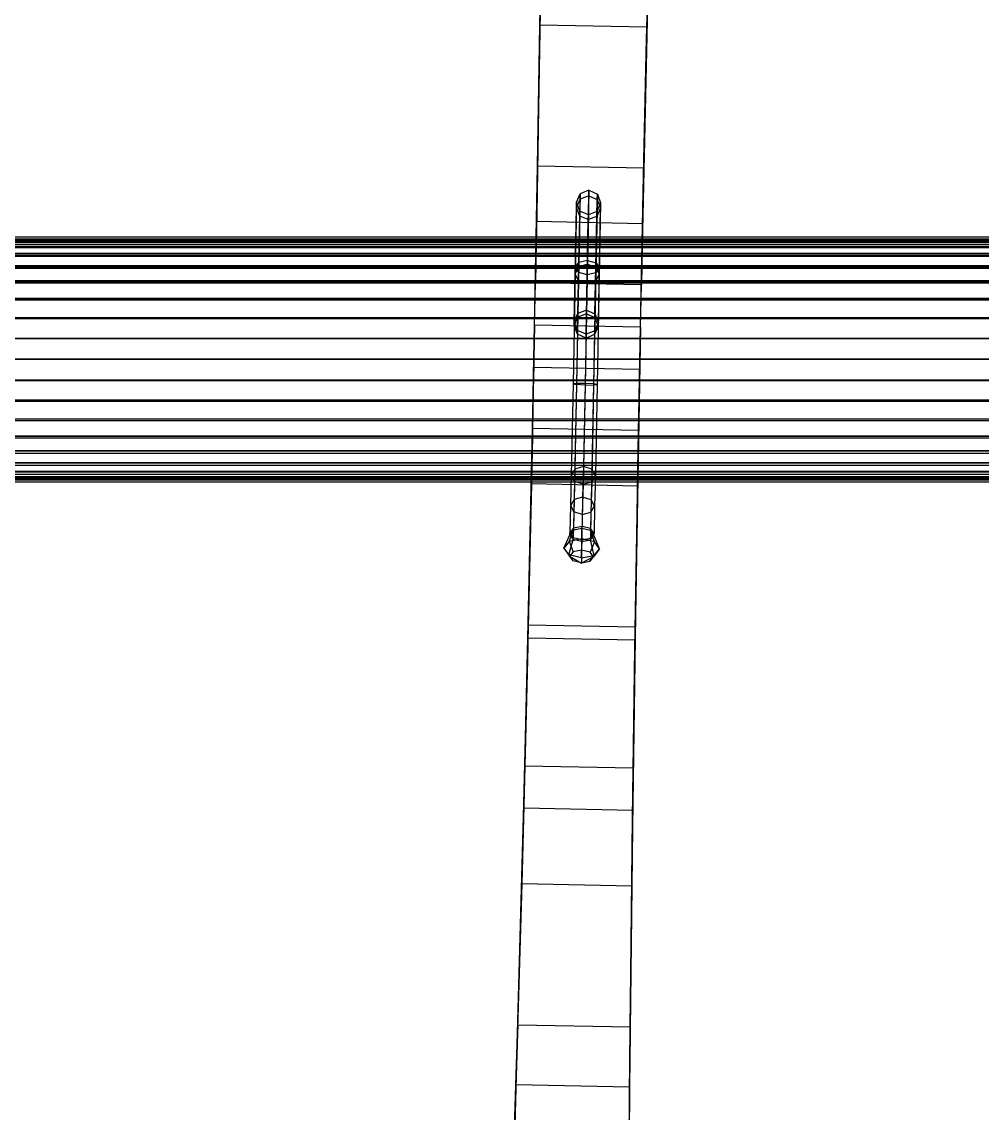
# Model space of a CAD drawing. Extents: x 11992 to 29481, y -6727 to 6811.
# Drawn here: x 15201.6 to 15323.6, y 831.4 to 970 of the extents above; entities that cross this region are included whole.
import ezdxf

# ---------------------------------------------------------------- set-up
doc = ezdxf.new("R2010")
doc.units = 0
doc.header["$MEASUREMENT"] = 0
doc.layers.get('0').update_dxf_attribs({"color": 8, "linetype": 'CONTINUOUS'})

msp = doc.modelspace()

# ---------------------------------------------------------------- linework, layer by layer
for p, q in [((15267.44, 969.61, -197.93), (15267.7, 987.54, -225.29)), ((15281.03, 969.35, -197.93), (15281.47, 987.27, -225.29)), ((15267.41, 968.1, -199.12), (15267.67, 985.91, -226.3)), ((15280.99, 967.84, -199.12), (15281.43, 985.64, -226.3)), ((15267.48, 972.32, -245.63), (15267.04, 945.68, -230.35)), ((15281.09, 972.05, -245.63), (15280.5, 945.42, -230.35)), ((15267.46, 971.27, -247.15), (15267.02, 944.64, -231.88)), ((15281.07, 971.01, -247.15), (15280.48, 944.37, -231.88)), ((15267.14, 951.69, -184.34), (15267.44, 969.61, -197.93)), ((15267.44, 969.61, -197.93), (15267.41, 968.1, -199.12)), ((15281.03, 969.35, -197.93), (15267.44, 969.61, -197.93)), ((15280.63, 951.43, -184.34), (15281.03, 969.35, -197.93)), ((15281.03, 969.35, -197.93), (15280.99, 967.84, -199.12)), ((15267.04, 945.68, -230.35), (15267.41, 968.1, -199.12)), ((15267.13, 950.78, -185.99), (15267.41, 968.1, -199.12)), ((15280.5, 945.42, -230.35), (15280.99, 967.84, -199.12)), ((15280.61, 950.51, -185.99), (15280.99, 967.84, -199.12)), ((15266.77, 931.5, -179.63), (15267.14, 951.69, -184.34)), ((15267.14, 951.69, -184.34), (15267.13, 950.78, -185.99)), ((15280.63, 951.43, -184.34), (15267.14, 951.69, -184.34)), ((15280.21, 931.24, -179.63), (15280.63, 951.43, -184.34)), ((15280.63, 951.43, -184.34), (15280.61, 950.51, -185.99)), ((15266.77, 931.5, -181.94), (15267.13, 950.78, -185.99)), ((15266.89, 937.92, -225.91), (15267.13, 950.78, -185.99)), ((15280.21, 931.24, -181.94), (15280.61, 950.51, -185.99)), ((15280.34, 937.66, -225.91), (15280.61, 950.51, -185.99)), ((15273.65, 948.62, -122.11), (15272.56, 948.18, -122.25)), ((15273.65, 948.62, -122.11), (15273.48, 939.69, -109.58)), ((15273.64, 947.91, -138.38), (15273.65, 948.62, -122.11)), ((15273.65, 948.62, -122.11), (15274.73, 948.14, -122.25)), ((15272.09, 947.09, -122.57), (15271.64, 924.01, -107.89)), ((15272.07, 946.43, -137.78), (15272.54, 947.48, -138.21)), ((15272.07, 946.43, -137.78), (15272.09, 947.09, -122.57)), ((15272.56, 948.18, -122.25), (15272.08, 923.93, -106.77)), ((15272.09, 947.09, -122.57), (15272.56, 948.18, -122.25)), ((15272.51, 945.98, -122.9), (15272.09, 947.09, -122.57)), ((15272.38, 938.9, -148.16), (15272.54, 947.48, -138.21)), ((15272.54, 947.48, -138.21), (15272.56, 948.18, -122.25)), ((15273.64, 947.91, -138.38), (15272.54, 947.48, -138.21)), ((15273.47, 939.25, -148.42), (15273.64, 947.91, -138.38)), ((15273.64, 947.91, -138.38), (15274.71, 947.44, -138.21)), ((15274.73, 948.14, -122.25), (15274.26, 923.89, -106.77)), ((15274.55, 938.86, -148.16), (15274.71, 947.44, -138.21)), ((15275.15, 947.03, -122.57), (15274.68, 945.94, -122.9)), ((15274.71, 947.44, -138.21), (15274.73, 948.14, -122.25)), ((15274.71, 947.44, -138.21), (15275.14, 946.37, -137.78)), ((15275.15, 947.03, -122.57), (15274.71, 923.95, -107.89)), ((15274.73, 948.14, -122.25), (15275.15, 947.03, -122.57)), ((15275.14, 946.37, -137.78), (15275.15, 947.03, -122.57)), ((15267.04, 945.68, -230.35), (15266.89, 937.92, -225.91)), ((15267.02, 944.64, -231.88), (15267.04, 945.68, -230.35)), ((15271.79, 931.88, -158.06), (15272.07, 946.43, -137.78)), ((15272.5, 945.35, -137.36), (15272.07, 946.43, -137.78)), ((15272.51, 945.98, -122.9), (15272.09, 924.08, -109.02)), ((15272.5, 945.35, -137.36), (15272.51, 945.98, -122.9)), ((15273.59, 945.51, -123.03), (15272.51, 945.98, -122.9)), ((15274.68, 945.94, -122.9), (15273.59, 945.51, -123.03)), ((15274.68, 945.94, -122.9), (15274.26, 924.04, -109.02)), ((15275.14, 946.37, -137.78), (15274.67, 945.31, -137.36)), ((15274.67, 945.31, -137.36), (15274.68, 945.94, -122.9)), ((15274.86, 931.83, -158.06), (15275.14, 946.37, -137.78)), ((15267.02, 944.64, -231.88), (15266.87, 936.88, -227.43)), ((15280.48, 944.37, -231.88), (15267.02, 944.64, -231.88)), ((15272.22, 930.8, -157.75), (15272.5, 945.35, -137.36)), ((15273.58, 944.89, -137.18), (15272.5, 945.35, -137.36)), ((15273.3, 930.34, -157.62), (15273.58, 944.89, -137.18)), ((15273.59, 945.51, -123.03), (15273.44, 937.89, -112.34)), ((15273.58, 944.89, -137.18), (15273.59, 945.51, -123.03)), ((15274.67, 945.31, -137.36), (15273.58, 944.89, -137.18)), ((15274.39, 930.76, -157.75), (15274.67, 945.31, -137.36)), ((15280.48, 944.37, -231.88), (15280.32, 936.62, -227.43)), ((15280.5, 945.42, -230.35), (15280.34, 937.66, -225.91)), ((15280.48, 944.37, -231.88), (15280.5, 945.42, -230.35)), ((14427.64, 942.71, -126.75), (15683.43, 942.71, -126.75)), ((14427.64, 942.7, -1463.26), (15683.43, 942.71, -1463.26)), ((14427.64, 942.47, -124.05), (15683.43, 942.47, -124.05)), ((14427.64, 942.47, -1460.56), (15683.43, 942.47, -1460.56)), ((14427.64, 942.47, -129.45), (15683.43, 942.47, -129.45)), ((14427.64, 942.47, -1465.96), (15683.43, 942.47, -1465.96)), ((14427.64, 942.4, -126.75), (15683.43, 942.4, -126.75)), ((14427.64, 942.4, -1463.26), (15683.43, 942.4, -1463.26)), ((15683.43, 942.17, -124.1), (14427.64, 942.17, -124.1)), ((15683.43, 942.17, -1460.61), (14427.64, 942.17, -1460.61)), ((15683.43, 942.17, -129.4), (14427.64, 942.17, -129.4)), ((15683.43, 942.17, -1465.91), (14427.64, 942.17, -1465.91)), ((14427.64, 941.77, -121.43), (15683.43, 941.77, -121.43)), ((14427.64, 941.77, -132.07), (15683.43, 941.77, -132.07)), ((14427.64, 941.77, -1457.94), (15683.43, 941.77, -1457.94)), ((14427.64, 941.77, -1468.58), (15683.43, 941.77, -1468.58)), ((15683.43, 941.49, -121.53), (14427.64, 941.48, -121.53)), ((15683.43, 941.49, -131.97), (14427.64, 941.48, -131.97)), ((15683.43, 941.49, -1458.05), (14427.64, 941.48, -1458.04)), ((15683.43, 941.49, -1468.48), (14427.64, 941.48, -1468.48)), ((14427.91, 942.27, -126.75), (15683.71, 942.27, -126.75)), ((14427.91, 942.27, -1463.26), (15683.71, 942.27, -1463.26)), ((14427.91, 942.04, -124.12), (15683.71, 942.04, -124.12)), ((14427.91, 942.04, -1460.64), (15683.71, 942.04, -1460.64)), ((14427.91, 942.04, -129.38), (15683.71, 942.04, -129.38)), ((14427.91, 942.04, -1465.89), (15683.71, 942.04, -1465.89)), ((14427.64, 940.62, -134.53), (15683.43, 940.62, -134.53)), ((14427.64, 940.62, -1471.04), (15683.43, 940.62, -1471.04)), ((14427.64, 940.62, -118.97), (15683.43, 940.62, -118.97)), ((14427.64, 940.62, -1455.48), (15683.43, 940.62, -1455.48)), ((15683.43, 940.36, -134.38), (14427.64, 940.36, -134.38)), ((15683.43, 940.36, -1470.89), (14427.64, 940.36, -1470.89)), ((15683.43, 940.36, -119.12), (14427.64, 940.36, -119.12)), ((15683.43, 940.36, -1455.64), (14427.64, 940.36, -1455.64)), ((14427.91, 941.36, -121.58), (15683.71, 941.36, -121.58)), ((14427.91, 941.36, -131.92), (15683.71, 941.36, -131.92)), ((14427.91, 941.35, -1458.09), (15683.71, 941.36, -1458.09)), ((14427.91, 941.35, -1468.43), (15683.71, 941.36, -1468.43)), ((14427.91, 940.24, -134.31), (15683.71, 940.24, -134.31)), ((14427.91, 940.24, -1470.82), (15683.71, 940.24, -1470.82)), ((14427.91, 940.24, -119.19), (15683.71, 940.24, -119.19)), ((14427.91, 940.24, -1455.7), (15683.71, 940.24, -1455.7)), ((14427.64, 939.07, -116.75), (15683.43, 939.07, -116.75)), ((14427.64, 939.07, -136.75), (15683.43, 939.07, -136.75)), ((14427.64, 939.07, -1453.26), (15683.43, 939.07, -1453.26)), ((14427.64, 939.07, -1473.26), (15683.43, 939.07, -1473.26)), ((15683.43, 938.84, -116.95), (14427.64, 938.84, -116.95)), ((15683.43, 938.84, -136.55), (14427.64, 938.84, -136.55)), ((15683.43, 938.84, -1453.46), (14427.64, 938.83, -1453.46)), ((15683.43, 938.84, -1473.07), (14427.64, 938.83, -1473.07)), ((14427.91, 938.73, -117.03), (15683.71, 938.73, -117.03)), ((14427.91, 938.73, -136.47), (15683.71, 938.73, -136.47)), ((14427.91, 938.73, -1453.54), (15683.71, 938.73, -1453.54)), ((14427.91, 938.73, -1472.98), (15683.71, 938.73, -1472.98)), ((15271.91, 938.02, -147.52), (15272.38, 938.9, -148.16)), ((15271.92, 938.82, -110.96), (15272.39, 939.45, -109.99)), ((15272.36, 938.18, -111.94), (15271.92, 938.82, -110.96)), ((15272.26, 932.95, -158.38), (15272.38, 938.9, -148.16)), ((15273.47, 939.25, -148.42), (15272.38, 938.9, -148.16)), ((15273.48, 939.69, -109.58), (15272.39, 939.45, -109.99)), ((15273.48, 939.69, -109.58), (15273.17, 923.88, -106.31)), ((15273.35, 932.92, -168.64), (15273.47, 939.25, -148.42)), ((15273.47, 939.25, -148.42), (15274.55, 938.86, -148.16)), ((15273.48, 939.69, -109.58), (15274.56, 939.41, -109.99)), ((15274.43, 932.91, -158.38), (15274.55, 938.86, -148.16)), ((15274.99, 938.76, -110.96), (15274.53, 938.13, -111.94)), ((15274.55, 938.86, -148.16), (15274.98, 937.96, -147.52)), ((15274.56, 939.41, -109.99), (15274.99, 938.76, -110.96)), ((15266.77, 931.5, -222.2), (15266.89, 937.92, -225.91)), ((15266.87, 936.88, -227.43), (15266.89, 937.92, -225.91)), ((15272.34, 937.13, -146.89), (15271.91, 938.02, -147.52)), ((15273.44, 937.89, -112.34), (15272.36, 938.18, -111.94)), ((15273.44, 937.89, -112.34), (15273.17, 924.09, -109.48)), ((15274.53, 938.13, -111.94), (15273.44, 937.89, -112.34)), ((15274.98, 937.96, -147.52), (15274.51, 937.08, -146.89)), ((15280.21, 931.24, -222.2), (15280.34, 937.66, -225.91)), ((15280.32, 936.62, -227.43), (15280.34, 937.66, -225.91)), ((14427.64, 937.15, -114.83), (15683.43, 937.15, -114.83)), ((14427.64, 937.15, -1451.35), (15683.43, 937.15, -1451.35)), ((14427.64, 937.15, -138.66), (15683.43, 937.15, -138.67)), ((14427.64, 937.15, -1475.18), (15683.43, 937.15, -1475.18)), ((15683.43, 936.96, -115.07), (14427.64, 936.96, -115.07)), ((15683.43, 936.96, -1451.58), (14427.64, 936.95, -1451.58)), ((15683.43, 936.96, -138.43), (14427.64, 936.96, -138.43)), ((15683.43, 936.96, -1474.95), (14427.64, 936.95, -1474.95)), ((14427.91, 936.87, -115.17), (15683.71, 936.87, -115.17)), ((14427.91, 936.87, -1451.68), (15683.71, 936.87, -1451.68)), ((14427.91, 936.87, -138.33), (15683.71, 936.87, -138.33)), ((14427.91, 936.87, -1474.85), (15683.71, 936.87, -1474.85)), ((15266.77, 931.5, -224.35), (15266.87, 936.88, -227.43)), ((15280.32, 936.62, -227.43), (15266.87, 936.88, -227.43)), ((15273.42, 936.74, -146.63), (15272.34, 937.13, -146.89)), ((15274.51, 937.08, -146.89), (15273.42, 936.74, -146.63)), ((15280.21, 931.24, -224.35), (15280.32, 936.62, -227.43)), ((14427.64, 934.93, -113.28), (15683.43, 934.93, -113.28)), ((14427.64, 934.93, -140.22), (15683.43, 934.93, -140.22)), ((14427.64, 934.93, -1449.79), (15683.43, 934.93, -1449.79)), ((14427.64, 934.93, -1476.73), (15683.43, 934.93, -1476.73)), ((15683.43, 934.78, -113.54), (14427.64, 934.78, -113.54)), ((15683.43, 934.78, -139.96), (14427.64, 934.78, -139.96)), ((15683.43, 934.78, -1450.05), (14427.64, 934.78, -1450.05)), ((15683.43, 934.78, -1476.47), (14427.64, 934.78, -1476.47)), ((14427.91, 934.71, -113.65), (15683.71, 934.71, -113.65)), ((14427.91, 934.71, -139.85), (15683.71, 934.71, -139.85)), ((14427.91, 934.71, -1450.17), (15683.71, 934.71, -1450.17)), ((14427.91, 934.71, -1476.36), (15683.71, 934.71, -1476.36)), ((15273.35, 933.37, -158.51), (15272.26, 932.95, -158.38)), ((15273.35, 933.37, -158.51), (15274.43, 932.91, -158.38)), ((14427.64, 932.47, -141.37), (15683.43, 932.47, -141.37)), ((14427.64, 932.47, -1477.88), (15683.43, 932.47, -1477.88)), ((14427.64, 932.47, -112.13), (15683.43, 932.47, -112.13)), ((14427.64, 932.47, -1448.65), (15683.43, 932.47, -1448.65)), ((15683.43, 932.37, -141.08), (14427.64, 932.37, -141.08)), ((15683.43, 932.37, -1477.59), (14427.64, 932.37, -1477.59)), ((15683.43, 932.37, -112.42), (14427.64, 932.37, -112.42)), ((15683.43, 932.37, -1448.93), (14427.64, 932.37, -1448.93)), ((14427.91, 932.32, -140.96), (15683.71, 932.32, -140.96)), ((14427.91, 932.32, -1477.47), (15683.71, 932.32, -1477.47)), ((14427.91, 932.32, -112.54), (15683.71, 932.32, -112.54)), ((14427.91, 932.32, -1449.05), (15683.71, 932.32, -1449.05)), ((15271.78, 931.41, -182.2), (15272.25, 932.49, -182.2)), ((15271.78, 931.41, -168.6), (15272.25, 932.49, -168.63)), ((15271.78, 931.41, -168.6), (15271.79, 931.88, -158.06)), ((15271.79, 931.88, -158.06), (15272.26, 932.95, -158.38)), ((15272.22, 930.8, -157.75), (15271.79, 931.88, -158.06)), ((15272.25, 932.49, -168.63), (15272.26, 932.95, -158.38)), ((15273.35, 932.92, -182.2), (15272.25, 932.49, -182.2)), ((15273.35, 932.92, -168.64), (15272.25, 932.49, -168.63)), ((15272.25, 932.49, -182.2), (15272.25, 932.49, -168.63)), ((15273.35, 932.92, -182.2), (15274.42, 932.45, -182.2)), ((15273.35, 932.92, -182.2), (15273.35, 932.92, -168.64)), ((15273.35, 932.92, -168.64), (15274.42, 932.45, -168.63)), ((15274.86, 931.83, -158.06), (15274.39, 930.76, -157.75)), ((15274.42, 932.45, -168.63), (15274.43, 932.91, -158.38)), ((15274.42, 932.45, -182.2), (15274.42, 932.45, -168.63)), ((15274.42, 932.45, -182.2), (15274.85, 931.35, -182.2)), ((15274.42, 932.45, -168.63), (15274.85, 931.35, -168.6)), ((15274.43, 932.91, -158.38), (15274.86, 931.83, -158.06)), ((15274.85, 931.35, -168.6), (15274.86, 931.83, -158.06)), ((15266.36, 911.31, -184.34), (15266.77, 931.5, -179.63)), ((15266.77, 931.5, -181.94), (15266.38, 912.22, -185.99)), ((15266.64, 925.08, -225.91), (15266.77, 931.5, -222.2)), ((15266.66, 926.12, -227.43), (15266.77, 931.5, -224.35)), ((15266.77, 931.5, -224.35), (15266.77, 931.5, -222.2)), ((15266.77, 931.5, -181.94), (15266.77, 931.5, -179.63)), ((15266.77, 931.5, -222.2), (15266.77, 931.5, -181.94)), ((15280.21, 931.24, -224.35), (15266.77, 931.5, -224.35)), ((15280.21, 931.24, -179.63), (15266.77, 931.5, -179.63)), ((15272.21, 930.32, -182.2), (15271.78, 931.41, -182.2)), ((15272.21, 930.32, -168.58), (15271.78, 931.41, -168.6)), ((15271.78, 931.41, -182.2), (15271.78, 931.41, -168.6)), ((15272.21, 930.32, -168.58), (15272.22, 930.8, -157.75)), ((15273.3, 930.34, -157.62), (15272.22, 930.8, -157.75)), ((15273.29, 929.85, -168.57), (15273.3, 930.34, -157.62)), ((15274.39, 930.76, -157.75), (15273.3, 930.34, -157.62)), ((15274.85, 931.35, -182.2), (15274.38, 930.28, -182.2)), ((15274.85, 931.35, -168.6), (15274.38, 930.28, -168.58)), ((15274.38, 930.28, -168.58), (15274.39, 930.76, -157.75)), ((15274.85, 931.35, -182.2), (15274.85, 931.35, -168.6)), ((15279.84, 911.05, -184.34), (15280.21, 931.24, -179.63)), ((15280.21, 931.24, -181.94), (15279.86, 911.96, -185.99)), ((15280.09, 924.81, -225.91), (15280.21, 931.24, -222.2)), ((15280.11, 925.86, -227.43), (15280.21, 931.24, -224.35)), ((15280.21, 931.24, -224.35), (15280.21, 931.24, -222.2)), ((15280.21, 931.24, -181.94), (15280.21, 931.24, -179.63)), ((15280.21, 931.24, -222.2), (15280.21, 931.24, -181.94)), ((14427.64, 929.85, -111.43), (15683.43, 929.85, -111.43)), ((14427.64, 929.85, -142.07), (15683.43, 929.85, -142.07)), ((14427.64, 929.85, -1447.94), (15683.43, 929.85, -1447.94)), ((14427.64, 929.85, -1478.58), (15683.43, 929.85, -1478.58)), ((15683.43, 929.8, -111.73), (14427.64, 929.8, -111.73)), ((15683.43, 929.8, -141.77), (14427.64, 929.8, -141.77)), ((15683.43, 929.8, -1448.24), (14427.64, 929.8, -1448.24)), ((15683.43, 929.8, -1478.28), (14427.64, 929.8, -1478.28)), ((14427.91, 929.77, -111.86), (15683.71, 929.77, -111.86)), ((14427.91, 929.77, -141.64), (15683.71, 929.77, -141.64)), ((14427.91, 929.77, -1448.37), (15683.71, 929.77, -1448.37)), ((14427.91, 929.77, -1478.15), (15683.71, 929.77, -1478.15)), ((15273.29, 929.85, -182.2), (15272.21, 930.32, -182.2)), ((15273.29, 929.85, -168.57), (15272.21, 930.32, -168.58)), ((15272.21, 930.32, -182.2), (15272.21, 930.32, -168.58)), ((15274.38, 930.28, -182.2), (15273.29, 929.85, -182.2)), ((15274.38, 930.28, -168.58), (15273.29, 929.85, -168.57)), ((15273.29, 929.85, -182.2), (15273.29, 929.85, -168.57)), ((15274.38, 930.28, -182.2), (15274.38, 930.28, -168.58)), ((14427.64, 927.15, -111.2), (15683.43, 927.15, -111.2)), ((15683.43, 927.15, -111.5), (14427.64, 927.15, -111.5)), ((14427.64, 927.15, -1447.71), (15683.43, 927.15, -1447.71)), ((15683.43, 927.15, -1448.01), (14427.64, 927.15, -1448.01)), ((14427.64, 927.15, -142.3), (15683.43, 927.15, -142.3)), ((15683.43, 927.15, -142), (14427.64, 927.15, -142)), ((14427.64, 927.15, -1478.82), (15683.43, 927.15, -1478.82)), ((15683.43, 927.15, -1478.51), (14427.64, 927.15, -1478.51)), ((14427.91, 927.15, -111.63), (15683.71, 927.15, -111.63)), ((14427.91, 927.15, -1448.14), (15683.71, 927.15, -1448.14)), ((14427.91, 927.15, -141.87), (15683.71, 927.15, -141.87)), ((14427.91, 927.15, -1478.38), (15683.71, 927.15, -1478.38)), ((15266.64, 925.08, -225.91), (15266.38, 912.22, -185.99)), ((15266.48, 917.32, -230.35), (15266.64, 925.08, -225.91)), ((15266.51, 918.36, -231.88), (15266.66, 926.12, -227.43)), ((15266.66, 926.12, -227.43), (15266.64, 925.08, -225.91)), ((15280.11, 925.86, -227.43), (15266.66, 926.12, -227.43)), ((15280.09, 924.81, -225.91), (15279.86, 911.96, -185.99)), ((15279.95, 917.06, -230.35), (15280.09, 924.81, -225.91)), ((15279.97, 918.1, -231.88), (15280.11, 925.86, -227.43)), ((15280.11, 925.86, -227.43), (15280.09, 924.81, -225.91)), ((15683.43, 924.51, -111.73), (14427.64, 924.5, -111.73)), ((15683.43, 924.51, -141.77), (14427.64, 924.5, -141.77)), ((15683.43, 924.51, -1448.24), (14427.64, 924.5, -1448.24)), ((15683.43, 924.51, -1478.28), (14427.64, 924.5, -1478.28)), ((14427.64, 924.45, -111.43), (15683.43, 924.45, -111.43)), ((14427.64, 924.45, -142.07), (15683.43, 924.45, -142.07)), ((14427.64, 924.45, -1447.94), (15683.43, 924.45, -1447.94)), ((14427.64, 924.45, -1478.58), (15683.43, 924.45, -1478.58)), ((14427.91, 924.52, -111.86), (15683.71, 924.52, -111.86)), ((14427.91, 924.52, -141.64), (15683.71, 924.52, -141.64)), ((14427.91, 924.52, -1448.37), (15683.71, 924.52, -1448.37)), ((14427.91, 924.52, -1478.15), (15683.71, 924.52, -1478.15)), ((15271.64, 924.01, -107.89), (15271.41, 912.44, -113.4)), ((15272.09, 924.08, -109.02), (15271.64, 924.01, -107.89)), ((15271.64, 924.01, -107.89), (15272.08, 923.93, -106.77)), ((15272.08, 923.93, -106.77), (15271.84, 911.64, -112.56)), ((15272.09, 924.08, -109.02), (15271.87, 913.21, -114.24)), ((15273.17, 923.88, -106.31), (15272.08, 923.93, -106.77)), ((15273.17, 924.09, -109.48), (15272.09, 924.08, -109.02)), ((15273.17, 923.88, -106.31), (15272.92, 911.3, -112.22)), ((15273.17, 924.09, -109.48), (15272.96, 913.52, -114.59)), ((15274.26, 924.04, -109.02), (15273.17, 924.09, -109.48)), ((15273.17, 923.88, -106.31), (15274.26, 923.89, -106.77)), ((15274.26, 923.89, -106.77), (15274.01, 911.6, -112.57)), ((15274.26, 924.04, -109.02), (15274.04, 913.17, -114.24)), ((15274.71, 923.95, -107.89), (15274.26, 924.04, -109.02)), ((15274.26, 923.89, -106.77), (15274.71, 923.95, -107.89)), ((15274.71, 923.95, -107.89), (15274.48, 912.38, -113.41)), ((15683.43, 921.94, -141.08), (14427.64, 921.94, -141.08)), ((15683.43, 921.94, -1477.59), (14427.64, 921.93, -1477.59)), ((15683.43, 921.94, -112.42), (14427.64, 921.94, -112.42)), ((15683.43, 921.94, -1448.93), (14427.64, 921.93, -1448.93)), ((14427.64, 921.83, -141.37), (15683.43, 921.83, -141.37)), ((14427.64, 921.83, -1477.88), (15683.43, 921.83, -1477.88)), ((14427.64, 921.83, -112.13), (15683.43, 921.83, -112.13)), ((14427.64, 921.83, -1448.65), (15683.43, 921.83, -1448.65)), ((14427.91, 921.98, -140.96), (15683.71, 921.98, -140.96)), ((14427.91, 921.97, -1477.47), (15683.71, 921.98, -1477.47)), ((14427.91, 921.98, -112.54), (15683.71, 921.98, -112.54)), ((14427.91, 921.97, -1449.05), (15683.71, 921.98, -1449.05)), ((15683.43, 919.53, -113.54), (14427.64, 919.53, -113.54)), ((15683.43, 919.53, -139.96), (14427.64, 919.53, -139.96)), ((15683.43, 919.53, -1450.05), (14427.64, 919.52, -1450.05)), ((15683.43, 919.53, -1476.47), (14427.64, 919.52, -1476.47)), ((14427.64, 919.37, -113.28), (15683.43, 919.38, -113.28)), ((14427.64, 919.37, -140.22), (15683.43, 919.38, -140.22)), ((14427.64, 919.37, -1449.79), (15683.43, 919.38, -1449.79)), ((14427.64, 919.37, -1476.73), (15683.43, 919.38, -1476.73)), ((14427.91, 919.59, -113.65), (15683.71, 919.59, -113.65)), ((14427.91, 919.59, -139.85), (15683.71, 919.59, -139.85)), ((14427.91, 919.59, -1450.17), (15683.71, 919.59, -1450.17)), ((14427.91, 919.59, -1476.36), (15683.71, 919.59, -1476.36)), ((15265.91, 891.73, -247.15), (15266.51, 918.36, -231.88)), ((15266.51, 918.36, -231.88), (15266.48, 917.32, -230.35)), ((15279.97, 918.1, -231.88), (15266.51, 918.36, -231.88)), ((15279.52, 891.46, -247.15), (15279.97, 918.1, -231.88)), ((15279.97, 918.1, -231.88), (15279.95, 917.06, -230.35)), ((15683.43, 917.35, -115.07), (14427.64, 917.35, -115.07)), ((15683.43, 917.35, -1451.58), (14427.64, 917.35, -1451.58)), ((15683.43, 917.35, -138.43), (14427.64, 917.35, -138.43)), ((15683.43, 917.35, -1474.95), (14427.64, 917.35, -1474.94)), ((14427.64, 917.15, -114.83), (15683.43, 917.16, -114.83)), ((14427.64, 917.15, -1451.35), (15683.43, 917.16, -1451.35)), ((14427.64, 917.15, -138.66), (15683.43, 917.16, -138.67)), ((14427.64, 917.15, -1475.18), (15683.43, 917.16, -1475.18)), ((14427.91, 917.43, -115.17), (15683.71, 917.43, -115.17)), ((14427.91, 917.43, -1451.68), (15683.71, 917.43, -1451.68)), ((14427.91, 917.43, -138.33), (15683.71, 917.43, -138.33)), ((14427.91, 917.43, -1474.85), (15683.71, 917.43, -1474.85)), ((15265.89, 890.69, -245.63), (15266.48, 917.32, -230.35)), ((15266.48, 917.32, -230.35), (15265.99, 894.9, -199.12)), ((15279.51, 890.42, -245.63), (15279.95, 917.06, -230.35)), ((15279.95, 917.06, -230.35), (15279.57, 894.64, -199.12)), ((15683.43, 915.47, -116.95), (14427.64, 915.47, -116.95)), ((15683.43, 915.47, -136.55), (14427.64, 915.47, -136.55)), ((15683.43, 915.47, -1453.46), (14427.64, 915.47, -1453.46)), ((15683.43, 915.47, -1473.07), (14427.64, 915.47, -1473.07)), ((14427.64, 915.24, -116.75), (15683.43, 915.24, -116.75)), ((14427.64, 915.24, -136.75), (15683.43, 915.24, -136.75)), ((14427.64, 915.24, -1453.26), (15683.43, 915.24, -1453.26)), ((14427.64, 915.24, -1473.26), (15683.43, 915.24, -1473.26)), ((14427.91, 915.56, -117.03), (15683.71, 915.57, -117.03)), ((14427.91, 915.56, -136.47), (15683.71, 915.57, -136.47)), ((14427.91, 915.56, -1453.54), (15683.71, 915.57, -1453.54)), ((14427.91, 915.56, -1472.98), (15683.71, 915.57, -1472.98)), ((15683.43, 913.94, -134.38), (14427.64, 913.94, -134.38)), ((15683.43, 913.94, -1470.89), (14427.64, 913.94, -1470.89)), ((15683.43, 913.94, -119.12), (14427.64, 913.94, -119.12)), ((15683.43, 913.94, -1455.64), (14427.64, 913.94, -1455.64)), ((14427.91, 914.05, -134.31), (15683.71, 914.05, -134.31)), ((14427.91, 914.05, -1470.82), (15683.71, 914.05, -1470.82)), ((14427.91, 914.05, -119.19), (15683.71, 914.05, -119.19)), ((14427.91, 914.05, -1455.7), (15683.71, 914.05, -1455.7)), ((14427.64, 913.68, -134.53), (15683.43, 913.68, -134.53)), ((14427.64, 913.68, -1471.04), (15683.43, 913.68, -1471.04)), ((14427.64, 913.68, -118.97), (15683.43, 913.68, -118.97)), ((14427.64, 913.68, -1455.48), (15683.43, 913.68, -1455.48)), ((15683.43, 912.82, -121.53), (14427.64, 912.82, -121.53)), ((15683.43, 912.82, -131.97), (14427.64, 912.82, -131.97)), ((15683.43, 912.82, -1458.04), (14427.64, 912.82, -1458.04)), ((15683.43, 912.82, -1468.48), (14427.64, 912.82, -1468.48)), ((14427.64, 912.54, -121.43), (15683.43, 912.54, -121.43)), ((14427.64, 912.54, -132.07), (15683.43, 912.54, -132.07)), ((14427.64, 912.53, -1457.94), (15683.43, 912.54, -1457.94)), ((14427.64, 912.53, -1468.58), (15683.43, 912.54, -1468.58)), ((14427.91, 912.94, -121.58), (15683.71, 912.94, -121.58)), ((14427.91, 912.94, -131.92), (15683.71, 912.94, -131.92)), ((14427.91, 912.94, -1458.09), (15683.71, 912.94, -1458.09)), ((14427.91, 912.94, -1468.43), (15683.71, 912.94, -1468.43)), ((15271.41, 912.44, -113.4), (15271.3, 908.57, -124.86)), ((15271.87, 913.21, -114.24), (15271.41, 912.44, -113.4)), ((15271.41, 912.44, -113.4), (15271.84, 911.64, -112.56)), ((15271.87, 913.21, -114.24), (15271.77, 909.34, -125.66)), ((15272.96, 913.52, -114.59), (15271.87, 913.21, -114.24)), ((15272.96, 913.52, -114.59), (15272.86, 909.64, -125.98)), ((15274.04, 913.17, -114.24), (15272.96, 913.52, -114.59)), ((15274.04, 913.17, -114.24), (15273.94, 909.3, -125.66)), ((15274.01, 911.6, -112.57), (15274.48, 912.38, -113.41)), ((15274.48, 912.38, -113.41), (15274.04, 913.17, -114.24)), ((15274.48, 912.38, -113.41), (15274.37, 908.51, -124.86)), ((15683.43, 912.13, -124.1), (14427.64, 912.13, -124.1)), ((15683.43, 912.13, -1460.61), (14427.64, 912.13, -1460.61)), ((15683.43, 912.13, -129.4), (14427.64, 912.13, -129.4)), ((15683.43, 912.13, -1465.91), (14427.64, 912.13, -1465.91)), ((15683.43, 911.9, -126.75), (14427.64, 911.9, -126.75)), ((15683.43, 911.9, -1463.26), (14427.64, 911.9, -1463.26)), ((14427.64, 911.83, -124.05), (15683.43, 911.84, -124.05)), ((14427.64, 911.83, -1460.56), (15683.43, 911.84, -1460.56)), ((14427.64, 911.83, -129.45), (15683.43, 911.84, -129.45)), ((14427.64, 911.83, -1465.96), (15683.43, 911.84, -1465.96)), ((14427.64, 911.6, -126.75), (15683.43, 911.6, -126.75)), ((14427.64, 911.6, -1463.26), (15683.43, 911.6, -1463.26)), ((14427.91, 912.26, -124.12), (15683.71, 912.26, -124.12)), ((14427.91, 912.25, -1460.64), (15683.71, 912.26, -1460.64)), ((14427.91, 912.26, -129.38), (15683.71, 912.26, -129.38)), ((14427.91, 912.25, -1465.89), (15683.71, 912.26, -1465.89)), ((14427.91, 912.03, -126.75), (15683.71, 912.03, -126.75)), ((14427.91, 912.02, -1463.26), (15683.71, 912.03, -1463.26)), ((15266.36, 911.31, -184.34), (15265.95, 893.39, -197.93)), ((15266.38, 912.22, -185.99), (15265.99, 894.9, -199.12)), ((15266.36, 911.31, -184.34), (15266.38, 912.22, -185.99)), ((15279.84, 911.05, -184.34), (15266.36, 911.31, -184.34)), ((15271.84, 911.64, -112.56), (15271.74, 907.78, -124.07)), ((15272.92, 911.3, -112.22), (15271.84, 911.64, -112.56)), ((15272.92, 911.3, -112.22), (15272.82, 907.44, -123.74)), ((15272.92, 911.3, -112.22), (15274.01, 911.6, -112.57)), ((15274.01, 911.6, -112.57), (15273.91, 907.74, -124.07)), ((15279.84, 911.05, -184.34), (15279.55, 893.12, -197.93)), ((15279.86, 911.96, -185.99), (15279.57, 894.64, -199.12)), ((15279.84, 911.05, -184.34), (15279.86, 911.96, -185.99)), ((15272.86, 909.64, -125.98), (15271.77, 909.34, -125.66)), ((15272.86, 909.64, -125.98), (15272.79, 905.91, -128.39)), ((15273.94, 909.3, -125.66), (15272.86, 909.64, -125.98)), ((15271.3, 908.57, -124.86), (15271.24, 905.09, -127.12)), ((15271.77, 909.34, -125.66), (15271.3, 908.57, -124.86)), ((15271.3, 908.57, -124.86), (15271.74, 907.78, -124.07)), ((15271.77, 909.34, -125.66), (15271.7, 905.68, -128.02)), ((15273.94, 909.3, -125.66), (15273.87, 905.64, -128.02)), ((15273.91, 907.74, -124.07), (15274.37, 908.51, -124.86)), ((15274.37, 908.51, -124.86), (15273.94, 909.3, -125.66)), ((15274.37, 908.51, -124.86), (15274.31, 905.03, -127.12)), ((15271.74, 907.78, -124.07), (15271.67, 904.48, -126.21)), ((15272.82, 907.44, -123.74), (15271.74, 907.78, -124.07)), ((15272.82, 907.44, -123.74), (15272.75, 904.21, -125.84)), ((15272.82, 907.44, -123.74), (15273.91, 907.74, -124.07)), ((15273.91, 907.74, -124.07), (15273.84, 904.44, -126.21)), ((15271.14, 904, -129.63), (15271.69, 905.43, -128.18)), ((15271.69, 905.43, -128.18), (15271.23, 904.85, -127.27)), ((15271.7, 905.68, -128.02), (15271.24, 905.09, -127.12)), ((15271.69, 905.43, -128.18), (15271.7, 905.68, -128.02)), ((15272.78, 905.65, -128.56), (15271.69, 905.43, -128.18)), ((15272.79, 905.91, -128.39), (15271.7, 905.68, -128.02)), ((15272.76, 904.32, -130.19), (15272.78, 905.65, -128.56)), ((15272.78, 905.65, -128.56), (15272.79, 905.91, -128.39)), ((15273.86, 905.39, -128.18), (15272.78, 905.65, -128.56)), ((15273.87, 905.64, -128.02), (15272.79, 905.91, -128.39)), ((15273.86, 905.39, -128.18), (15273.87, 905.64, -128.02)), ((15274.3, 904.79, -127.27), (15273.86, 905.39, -128.18)), ((15274.36, 903.94, -129.63), (15273.86, 905.39, -128.18)), ((15274.31, 905.03, -127.12), (15273.87, 905.64, -128.02)), ((15270.46, 903.16, -128.26), (15271.23, 904.85, -127.27)), ((15271.14, 904, -129.63), (15270.46, 903.16, -128.26)), ((15271.11, 902.29, -126.9), (15271.67, 904.25, -126.36)), ((15272.76, 904.32, -130.19), (15271.14, 904, -129.63)), ((15271.14, 904, -129.63), (15271.64, 902.7, -129.81)), ((15271.23, 904.85, -127.27), (15271.24, 905.09, -127.12)), ((15271.23, 904.85, -127.27), (15271.67, 904.25, -126.36)), ((15271.24, 905.09, -127.12), (15271.67, 904.48, -126.21)), ((15272.75, 904.21, -125.84), (15271.67, 904.48, -126.21)), ((15271.67, 904.25, -126.36), (15271.67, 904.48, -126.21)), ((15272.75, 903.99, -125.98), (15271.67, 904.25, -126.36)), ((15272.71, 901.91, -126.33), (15272.75, 903.99, -125.98)), ((15272.76, 904.32, -130.19), (15272.73, 902.92, -130.19)), ((15272.75, 904.21, -125.84), (15273.84, 904.44, -126.21)), ((15272.75, 903.99, -125.98), (15273.84, 904.21, -126.36)), ((15272.75, 903.99, -125.98), (15272.75, 904.21, -125.84)), ((15274.36, 903.94, -129.63), (15272.76, 904.32, -130.19)), ((15273.84, 904.44, -126.21), (15274.31, 905.03, -127.12)), ((15273.84, 904.21, -126.36), (15274.3, 904.79, -127.27)), ((15273.84, 904.21, -126.36), (15273.84, 904.44, -126.21)), ((15274.33, 902.23, -126.9), (15273.84, 904.21, -126.36)), ((15274.3, 904.79, -127.27), (15274.31, 905.03, -127.12)), ((15275.01, 903.07, -128.26), (15274.3, 904.79, -127.27)), ((15270.46, 903.16, -128.26), (15271.18, 902.13, -128.89)), ((15270.46, 903.16, -128.26), (15271.11, 902.29, -126.9)), ((15271.64, 902.7, -129.81), (15271.18, 902.13, -128.89)), ((15272.73, 902.92, -130.19), (15271.64, 902.7, -129.81)), ((15272.73, 902.92, -130.19), (15272.7, 901.23, -129.43)), ((15273.81, 902.66, -129.81), (15272.73, 902.92, -130.19)), ((15274.36, 903.94, -129.63), (15273.81, 902.66, -129.81)), ((15274.25, 902.07, -128.89), (15273.81, 902.66, -129.81)), ((15275.01, 903.07, -128.26), (15274.25, 902.07, -128.89)), ((15274.33, 902.23, -126.9), (15275.01, 903.07, -128.26)), ((15275.01, 903.07, -128.26), (15274.36, 903.94, -129.63)), ((15271.11, 902.29, -126.9), (15271.62, 901.55, -127.97)), ((15272.71, 901.91, -126.33), (15271.11, 902.29, -126.9)), ((15271.18, 902.13, -128.89), (15271.62, 901.55, -127.97)), ((15271.18, 902.13, -128.89), (15272.7, 901.23, -129.43)), ((15272.7, 901.29, -127.59), (15271.62, 901.55, -127.97)), ((15274.25, 902.07, -128.89), (15272.7, 901.23, -129.43)), ((15272.71, 901.91, -126.33), (15272.7, 901.29, -127.59)), ((15272.7, 901.29, -127.59), (15273.79, 901.51, -127.97)), ((15272.7, 901.29, -127.59), (15272.7, 901.23, -129.43)), ((15272.71, 901.91, -126.33), (15274.33, 902.23, -126.9)), ((15274.33, 902.23, -126.9), (15273.79, 901.51, -127.97)), ((15273.79, 901.51, -127.97), (15274.25, 902.07, -128.89)), ((15265.99, 894.9, -199.12), (15265.56, 877.1, -226.3)), ((15265.95, 893.39, -197.93), (15265.99, 894.9, -199.12)), ((15279.57, 894.64, -199.12), (15279.31, 876.83, -226.3)), ((15279.55, 893.12, -197.93), (15279.57, 894.64, -199.12)), ((15265.95, 893.39, -197.93), (15265.52, 875.47, -225.29)), ((15279.55, 893.12, -197.93), (15265.95, 893.39, -197.93)), ((15279.55, 893.12, -197.93), (15279.29, 875.2, -225.29)), ((15265.38, 870.11, -259.55), (15265.91, 891.73, -247.15)), ((15265.91, 891.73, -247.15), (15265.89, 890.69, -245.63)), ((15279.52, 891.46, -247.15), (15265.91, 891.73, -247.15)), ((15265.35, 869.07, -258.02), (15265.89, 890.69, -245.63)), ((15265.89, 890.69, -245.63), (15265.56, 877.1, -226.3)), ((15279.2, 868.8, -258.02), (15279.51, 890.42, -245.63)), ((15279.22, 869.84, -259.55), (15279.52, 891.46, -247.15)), ((15279.51, 890.42, -245.63), (15279.31, 876.83, -226.3)), ((15279.52, 891.46, -247.15), (15279.51, 890.42, -245.63)), ((15265.56, 877.1, -226.3), (15265.16, 861.92, -244.82)), ((15265.52, 875.47, -225.29), (15265.56, 877.1, -226.3)), ((15279.31, 876.83, -226.3), (15279.11, 861.64, -244.82)), ((15279.29, 875.2, -225.29), (15279.31, 876.83, -226.3)), ((15265.52, 875.47, -225.29), (15265.12, 860.5, -243.54)), ((15279.29, 875.2, -225.29), (15265.52, 875.47, -225.29)), ((15279.29, 875.2, -225.29), (15279.1, 860.23, -243.54)), ((15264.62, 842.57, -275.34), (15265.38, 870.11, -259.55)), ((15265.38, 870.11, -259.55), (15265.35, 869.07, -258.02)), ((15279.22, 869.84, -259.55), (15265.38, 870.11, -259.55)), ((15278.9, 842.3, -275.34), (15279.22, 869.84, -259.55)), ((15279.22, 869.84, -259.55), (15279.2, 868.8, -258.02)), ((15264.59, 841.53, -273.81), (15265.35, 869.07, -258.02)), ((15265.35, 869.07, -258.02), (15265.16, 861.92, -244.82)), ((15278.89, 841.25, -273.81), (15279.2, 868.8, -258.02)), ((15279.2, 868.8, -258.02), (15279.11, 861.64, -244.82)), ((15265.16, 861.92, -244.82), (15264.44, 836.07, -263.15)), ((15265.12, 860.5, -243.54), (15265.16, 861.92, -244.82)), ((15279.11, 861.64, -244.82), (15278.83, 835.79, -263.15)), ((15279.1, 860.23, -243.54), (15279.11, 861.64, -244.82)), ((15265.12, 860.5, -243.54), (15264.4, 834.96, -261.66)), ((15279.1, 860.23, -243.54), (15265.12, 860.5, -243.54)), ((15279.1, 860.23, -243.54), (15278.82, 834.68, -261.66)), ((15263.4, 802.82, -298.14), (15264.62, 842.57, -275.34)), ((15264.62, 842.57, -275.34), (15264.59, 841.53, -273.81)), ((15278.9, 842.3, -275.34), (15264.62, 842.57, -275.34)), ((15278.58, 802.52, -298.14), (15278.9, 842.3, -275.34)), ((15278.9, 842.3, -275.34), (15278.89, 841.25, -273.81)), ((15263.36, 801.77, -296.61), (15264.59, 841.53, -273.81)), ((15264.59, 841.53, -273.81), (15264.44, 836.07, -263.15)), ((15278.57, 801.48, -296.61), (15278.89, 841.25, -273.81)), ((15278.89, 841.25, -273.81), (15278.83, 835.79, -263.15)), ((15264.44, 836.07, -263.15), (15263.18, 796.39, -284.73)), ((15264.4, 834.96, -261.66), (15264.44, 836.07, -263.15)), ((15264.4, 834.96, -261.66), (15263.15, 795.42, -283.17)), ((15278.82, 834.68, -261.66), (15264.4, 834.96, -261.66)), ((15278.83, 835.79, -263.15), (15278.54, 796.09, -284.73)), ((15278.82, 834.68, -261.66), (15278.54, 795.12, -283.17)), ((15278.82, 834.68, -261.66), (15278.83, 835.79, -263.15))]:
    msp.add_line(p, q)

doc.saveas('drawing.dxf')
